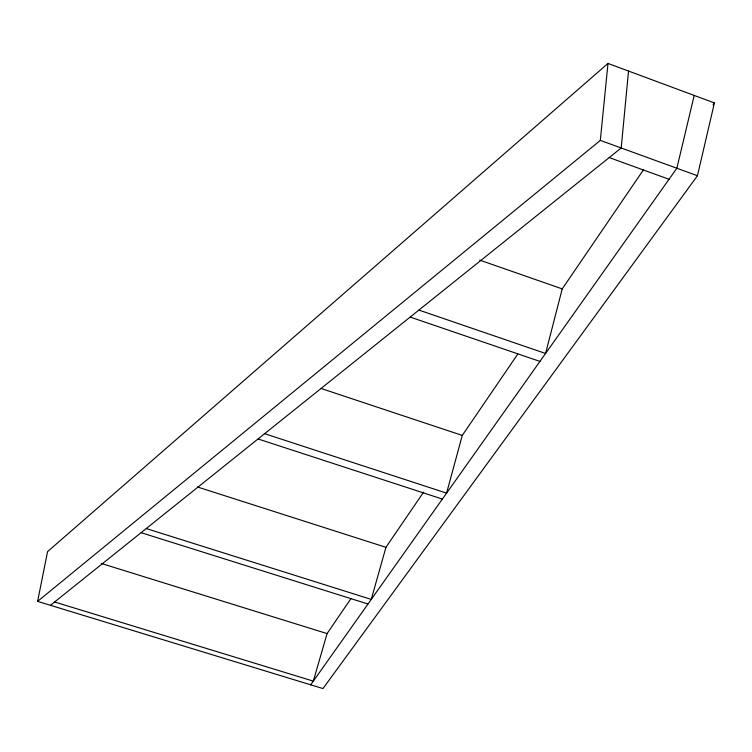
<?xml version="1.0" encoding="UTF-8"?>
<svg xmlns="http://www.w3.org/2000/svg" width="752" height="752" viewBox="0 0 752 752"><rect width="100%" height="100%" fill="white"/><g stroke="black" fill="none" stroke-linecap="round" stroke-linejoin="round"><path stroke-width="1.13" d="M628.531 71.055L621.199 147.984L50.44 605.313L37.6 601.393L47.564 551.63L608.001 63.431L714.4 102.939L697.452 175.733L322.946 688.569L50.572 605.351M37.6 601.393L600.322 140.389L608.001 63.431M694.209 95.438L676.866 168.241L310.708 684.828M643.439 169.849L562.223 288.9L545.576 353.468L418.949 310.097M517.658 354.239L462.273 435.427L446.585 493.133L264.723 433.716M423.63 492.062L385.945 547.315L371.253 599.4L146.358 528.581M350.893 598.695L327.082 633.588L313.33 681.133L54.727 602.023M713.046 104.857L714.4 102.939M101.323 563.474L327.082 633.588M141.207 532.707L367.991 604.006M197.456 486.986L385.945 547.315M258.133 438.989L442.373 499.065M321.113 388.493L462.273 435.427M410.216 317.09L539.945 361.411M479.701 260.098L562.223 288.9M609.223 157.591L669.045 179.277M600.322 140.389L697.452 175.733"/></g></svg>
